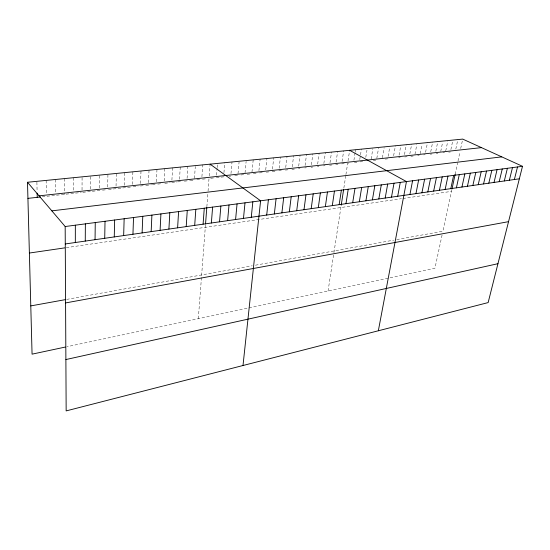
<?xml version="1.0" encoding="UTF-8"?>
<svg xmlns="http://www.w3.org/2000/svg" width="550" height="550" viewBox="0 0 550 550"><rect width="100%" height="100%" fill="white"/><g stroke="black" fill="none" stroke-linecap="round" stroke-linejoin="round"><path stroke-width="0.41" stroke-dasharray="2.75 2.06" d="M82.032 189.963L82.088 176.853M90.681 189.028L90.805 175.986M99.241 187.969L99.419 175.134M107.69 187.055L107.931 174.288M116.043 186.147L116.346 173.456M124.3 185.261L124.657 172.631M132.461 184.374L132.88 171.813M140.532 183.508L140.999 171.009M148.507 182.641L149.029 170.211M156.392 181.789L156.97 169.421M164.196 180.95L164.821 168.644M171.903 180.111L172.583 167.874M179.527 179.293L180.256 167.118M187.076 178.331L187.839 166.361M194.48 178.379L195.291 166.471M201.912 176.729L202.764 164.883M198.316 318.684L205.48 224.785M206.862 206.731L207.866 193.497M208.051 191.139L209.014 178.468L214.713 177.843M209.206 175.945L210.107 164.154M216.542 175.154L217.085 168.451M217.154 167.613L217.491 163.419M223.939 172.7L224.785 162.697M230.979 173.594L232.011 161.982M238.006 173.656L239.071 162.099M245.025 172.892L246.132 161.391M251.969 172.136L253.199 159.878M258.926 170.576L260.109 159.191M265.726 169.84L266.949 158.517M272.456 169.118L273.714 157.843M279.139 168.245L280.411 157.183M285.725 167.537L287.038 156.523M292.249 166.836L293.59 155.87M298.705 166.134L300.08 155.231M305.092 165.447L306.501 154.591M311.41 164.766L312.854 153.966M317.673 164.093L319.144 153.34M323.868 163.426L325.366 152.721M330 162.759L331.526 152.109M336.071 162.106L337.631 151.504M342.079 161.459L343.668 150.906M328.054 291.012L333.822 253.426M333.946 252.594L341.22 205.212M343.86 188.031L345.682 176.124M345.929 174.522L347.662 163.24L350.185 162.965M348.033 160.82L349.649 150.315M353.925 160.181L355.059 152.941M355.19 152.137L355.568 149.724M359.762 159.555L361.426 149.146M365.798 157.334L366.967 150.164M371.147 158.998L372.831 148.844M376.812 158.386L378.524 148.28M382.422 157.781L384.154 147.716M388.121 156.338L389.586 147.991M393.628 155.746L395.409 145.771M399.08 155.162L400.881 145.234M404.484 154.578L406.306 144.691M409.832 154L411.675 144.162M414.975 154.248L416.845 144.451M420.228 153.677L421.953 144.733M425.583 152.309L427.487 142.594M430.739 151.752L432.664 142.079M435.848 151.202L437.786 141.57M440.743 151.456L442.537 142.663M445.754 150.913L447.734 141.364M450.89 149.579L452.719 140.869M455.812 149.05L457.827 139.583M442.069 235.07L434.94 268.214L66.901 346.72M451.825 189.757L442.901 231.227L396.612 239.614M455.159 174.247L457.655 162.642M458.019 160.964L460.027 151.621M460.694 148.528L462.722 139.095M66.681 299.399L252.202 265.781M255.441 265.196L393.69 240.144M66.289 247.651L401.459 198.681M402.944 198.468L451.474 191.373M42.226 196.79L70.056 193.738M70.861 193.648L81.228 192.507M82.802 192.335L101.736 190.259M102.575 190.163L105.951 189.791M108.474 189.516L131.567 186.979M133.189 186.801L138.022 186.271M140.436 186.003L145.221 185.481M146.011 185.391L151.553 184.786M152.343 184.697L156.282 184.264M157.836 184.092L162.511 183.576M164.835 183.322L170.225 182.731M171.765 182.566L176.846 182.002M177.691 181.913L181.053 181.541M184.401 181.177L189.399 180.627M190.224 180.538L194.363 180.084M196.817 179.809L200.09 179.451M202.538 179.183L206.587 178.736M216.343 177.664L220.371 177.224M221.176 177.134L225.184 176.694M229.164 176.254L230.759 176.083M234.699 175.649L237.854 175.306M240.969 174.962L244.09 174.618M247.177 174.281L250.264 173.938M253.33 173.601L256.382 173.271M259.524 172.92L262.921 172.549M266.31 172.178L268.826 171.903M272.188 171.531L275.516 171.167M278.843 170.803L281.311 170.528M285.423 170.081L287.863 169.812M291.94 169.366L294.353 169.097M298.382 168.657L299.977 168.479M304.769 167.956L306.343 167.778M311.08 167.262L312.641 167.09M317.329 166.574L318.883 166.403M323.524 165.894L325.05 165.722M329.649 165.22L331.925 164.972M335.713 164.553L337.961 164.306M341.715 163.893L344.266 163.611M354.379 162.504L356.881 162.229M360.202 161.865L362.677 161.59M373.292 160.428L375.719 160.16M385.303 159.108L387.681 158.847M398.633 157.644L400.173 157.472M404.786 156.963L407.082 156.716M410.884 156.296L413.153 156.049M417.663 155.554L419.162 155.389M423.624 154.894L425.109 154.736M430.258 154.165L431.963 153.979M436.205 153.519L437.889 153.333M442.922 152.776L444.592 152.591M448.738 152.137L450.388 151.958M36.898 182.181L37.098 191.448M46.145 180.414L46.358 193.82M55.296 179.506L55.44 192.837M64.336 178.613L64.426 194.356M73.267 177.726L73.274 190.912"/><path stroke-width="0.82" d="M75.329 242.516L75.343 225.184M85.257 241.093L85.367 223.864M95.054 239.69L95.26 222.558M104.72 238.301L105.022 221.279M114.256 236.933L114.647 220.007M123.661 235.579L124.149 218.756M132.949 234.252L133.526 217.525M142.113 232.932L142.773 216.301M151.161 231.633L151.903 215.105M160.091 230.354L160.916 213.916M168.912 229.089L169.812 212.747M177.616 227.837L178.592 211.585M186.209 226.607L187.268 210.444M194.7 225.39L195.827 209.316M203.081 224.187L204.277 208.202M205.549 223.933L206.8 207.501M211.358 222.998L212.623 207.103M219.539 221.822L220.873 206.023M227.617 220.667L229.013 204.951M235.593 219.519L237.057 203.892M243.478 218.391L245.004 202.84M251.268 217.271L252.849 201.809M243.004 365.509L260.604 200.791L210.107 164.154M266.695 215.057L268.393 199.76M274.333 213.964L276.086 198.749M281.882 212.877L283.69 197.746M289.334 211.805L291.204 196.756M296.711 210.753L298.629 195.779M303.992 209.708L305.965 194.817M311.19 208.67L313.211 193.861M318.306 207.653L320.375 192.919M325.346 206.642L327.463 191.984M332.296 205.645L334.462 191.063M339.171 204.655L341.378 190.149M341.22 205.212L343.613 189.613M345.971 203.679L348.219 189.248M352.688 202.716L354.984 188.361M359.336 201.761L361.673 187.481M365.908 200.819L368.287 186.608M372.405 199.884L374.825 185.749M378.833 198.962L381.288 184.896M385.192 198.055L387.688 184.051M391.483 197.147L394.013 183.219M397.705 196.261L400.269 182.394M378.345 330.763L406.457 181.583L349.649 150.315M409.942 194.501L412.576 180.778M415.965 193.634L418.632 179.981M421.926 192.782L424.627 179.19M427.824 191.936L430.554 178.406M433.661 191.097L436.418 177.636M439.436 190.272L442.221 176.873M445.149 189.447L447.968 176.117M450.801 188.636L453.647 175.368M451.997 188.946L455.159 174.247M456.397 187.832L459.271 174.625M461.938 187.041L464.839 173.896M467.424 186.251L470.353 173.167M472.856 185.474L475.805 172.453M478.225 184.704L481.202 171.738M483.546 183.941L486.544 171.036M488.812 183.184L491.837 170.342M494.031 182.435L497.076 169.647M499.194 181.692L502.26 168.967M504.309 180.957L507.396 168.293M509.369 180.235L512.483 167.619M514.381 179.513L517.516 166.959M522.5 166.299L488.146 302.582L66.158 410.905L65.175 226.524L27.5 182.263L462.722 139.095L522.5 166.299L65.175 226.524M65.883 359.556L497.949 263.697M65.285 347.064L32.065 354.152L27.5 182.263M65.581 302.933L508.544 221.664M30.786 305.91L65.017 299.702M29.384 253.041L64.728 247.878M65.264 243.959L519.351 178.798M51.838 210.856L501.772 156.867M27.926 198.364L40.556 196.976M39.064 195.848L481.47 147.634M37.132 193.133L37.221 197.34"/></g></svg>
